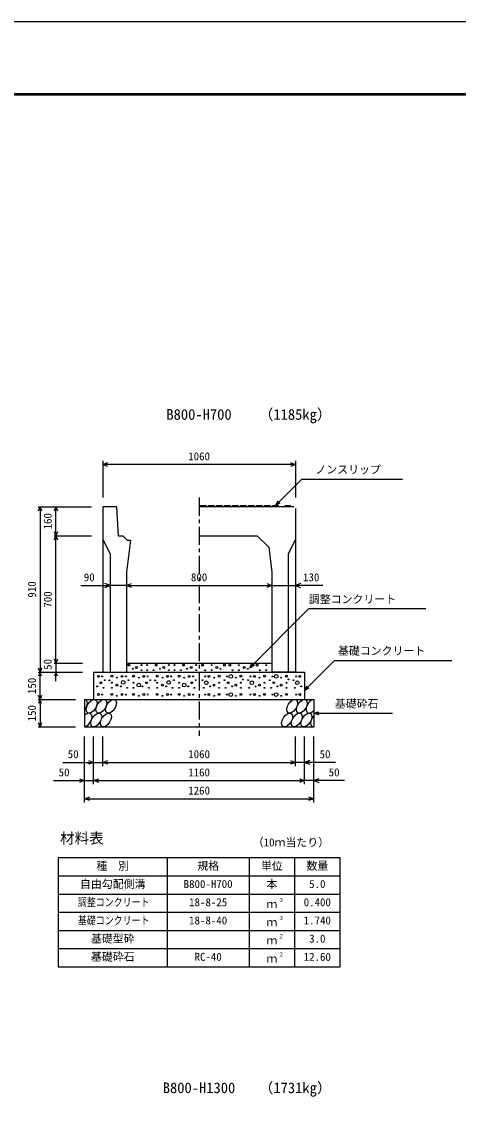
# Model space of a CAD drawing. Units: millimetres, scale not verified. Extents: x -16800 to 16800, y -5940 to 5940.
# Drawn here: x 3825 to 6225, y -48 to 5940 of the extents above; entities that cross this region are included whole.
import ezdxf
from ezdxf.enums import TextEntityAlignment as Align

# ---------------------------------------------------------------- set-up
doc = ezdxf.new("R2010")
doc.units = ezdxf.units.MM
doc.header["$LTSCALE"] = 20
doc.linetypes.add('CHAIN1', pattern=[8, 5, -1, 1, -1])
for name, color, linetype, lineweight in [('0-0_DIM', 7, 'Continuous', 25), ('0-1_Defpoints', 5, 'Continuous', 25), ('0-2_HATCH', 6, 'Continuous', 25), ('0-3_HYO', 3, 'Continuous', 25), ('0-4_HYO2', 4, 'Continuous', 25), ('0-5_OUTLINE', 3, 'Continuous', 25), ('0-6_TXT', 7, 'Continuous', 25), ('0-7_WAKU', 3, 'Continuous', 25)]:
    doc.layers.add(name, color=color, linetype=linetype, lineweight=lineweight)
doc.styles.add('ＭＳ ゴシック', font='')
doc.styles.get('ＭＳ ゴシック').set_extended_font_data('MS Gothic')

msp = doc.modelspace()

# ---------------------------------------------------------------- linework, layer by layer
at = {"layer": '0-0_DIM'}
for p, q in [((4270, 3526.41), (4270, 3324.66)), ((5330, 3506.41), (4270, 3506.41)), ((5330, 3526.41), (5330, 3324.66)), ((5220, 3281.16), (5362.21, 3423.38)), ((5919.1, 3423.38), (5362.21, 3423.38)), ((5220, 3281.16), (5235, 3307.14)), ((5220, 3281.16), (5245.98, 3296.16)), ((3915.8, 3274.66), (4209.13, 3274.66)), ((3925.8, 3274.66), (3925.8, 2364.66)), ((4012.46, 3114.66), (4012.46, 3274.66)), ((4002.46, 3114.66), (4209.13, 3114.66)), ((4012.46, 2414.66), (4012.46, 3114.66)), ((4150.45, 2841.37), (4310, 2841.37)), ((4400, 2841.37), (4310, 2841.37)), ((4400, 2841.37), (5200, 2841.37)), ((5200, 2841.37), (5330, 2841.37)), ((5480.7, 2841.37), (5330, 2841.37)), ((4002.46, 2414.66), (4159.13, 2414.66)), ((4012.46, 2414.66), (4012.46, 2364.66)), ((5078.82, 2389.66), (5093.82, 2415.64)), ((5078.82, 2389.66), (5104.8, 2404.66)), ((5543.65, 2428.32), (5380, 2264.66)), ((5543.65, 2428.32), (6190.53, 2428.32)), ((3915.8, 2364.66), (4159.13, 2364.66)), ((3925.8, 2214.66), (3925.8, 2364.66)), ((4012.46, 2314.66), (4012.46, 2364.66)), ((5380, 2264.66), (5395, 2290.64)), ((5380, 2264.66), (5405.98, 2279.66)), ((3915.8, 2214.66), (4120, 2214.66)), ((3925.8, 2214.66), (3925.8, 2064.66)), ((5430, 2139.66), (5458.98, 2147.43)), ((5430, 2139.66), (5863.31, 2139.66)), ((5430, 2139.66), (5458.98, 2131.9)), ((3915.8, 2064.66), (4120, 2064.66)), ((4170, 1649.15), (4170, 2011.49)), ((4220, 1749.15), (4220, 2011.49)), ((4270, 1849.15), (4270, 2011.49)), ((5330, 1849.15), (5330, 2011.49)), ((5380, 1749.15), (5380, 2011.49)), ((5430, 1649.15), (5430, 2011.49)), ((4050, 1869.15), (4270, 1869.15)), ((4270, 1869.15), (5330, 1869.15)), ((5550, 1869.15), (5330, 1869.15)), ((4000, 1769.15), (4220, 1769.15)), ((4220, 1769.15), (5380, 1769.15)), ((5600, 1769.15), (5380, 1769.15)), ((4170, 1669.15), (5430, 1669.15))]:
    msp.add_line(p, q, dxfattribs=at)
at = {"layer": '0-0_DIM', "linetype": 'CHAIN1'}
msp.add_line((4800, 3324.66), (4800, 2014.66), dxfattribs=at)
at = {"layer": '0-0_DIM'}
for points in [[(4298.23, 3496.14), (4270.04, 3506.41), (4298.23, 3516.67)], [(5301.85, 3516.67), (5330.04, 3506.41), (5301.85, 3496.14)], [(3917.59, 3252.11), (3925.8, 3274.66), (3934.01, 3252.11)], [(4004.26, 3252.11), (4012.46, 3274.66), (4020.67, 3252.11)], [(4020.67, 3137.22), (4012.46, 3114.66), (4004.26, 3137.22)], [(4004.26, 3092.11), (4012.46, 3114.66), (4020.67, 3092.11)], [(4281.81, 2831.11), (4310, 2841.37), (4281.81, 2851.63)], [(4428.19, 2831.11), (4400, 2841.37), (4428.19, 2851.63)], [(5171.81, 2851.63), (5200, 2841.37), (5171.81, 2831.11)], [(5358.19, 2851.63), (5330, 2841.37), (5358.19, 2831.11)], [(5078.82, 2389.66), (5403.29, 2714.13), (6046.84, 2714.13)], [(4020.67, 2437.22), (4012.46, 2414.66), (4004.26, 2437.22)], [(3934.01, 2387.22), (3925.8, 2364.66), (3917.59, 2387.22)], [(3934.01, 2342.11), (3925.8, 2364.66), (3917.59, 2342.11)], [(4020.67, 2342.11), (4012.46, 2364.66), (4004.26, 2342.11)], [(3934.01, 2237.22), (3925.8, 2214.66), (3917.59, 2237.22)], [(3934.01, 2192.11), (3925.8, 2214.66), (3917.59, 2192.11)], [(3934.01, 2087.22), (3925.8, 2064.66), (3917.59, 2087.22)], [(4191.81, 1879.41), (4220, 1869.15), (4191.81, 1858.89)], [(4298.19, 1858.89), (4270, 1869.15), (4298.19, 1879.41)], [(5301.81, 1879.41), (5330, 1869.15), (5301.81, 1858.89)], [(5408.19, 1879.41), (5380, 1869.15), (5408.19, 1858.89)], [(4141.81, 1779.41), (4170, 1769.15), (4141.81, 1758.89)], [(4248.19, 1758.89), (4220, 1769.15), (4248.19, 1779.41)], [(5351.81, 1779.41), (5380, 1769.15), (5351.81, 1758.89)], [(5458.19, 1779.41), (5430, 1769.15), (5458.19, 1758.89)], [(4198.19, 1658.89), (4170, 1669.15), (4198.19, 1679.41)], [(5401.81, 1679.41), (5430, 1669.15), (5401.81, 1658.89)]]:
    msp.add_lwpolyline(points, dxfattribs=at)
at = {"layer": '0-1_Defpoints'}
msp.add_lwpolyline([(0, -5940), (16800, -5940), (16800, 5940), (0, 5940)], close=True, dxfattribs=at)
at = {"layer": '0-2_HATCH'}
for points in [[(4809, 3274.66), (4810, 3281.16), (4838, 3281.16), (4839, 3274.66)], [(4853, 3274.66), (4854, 3281.16), (4882, 3281.16), (4883, 3274.66)], [(4897, 3274.66), (4898, 3281.16), (4926, 3281.16), (4927, 3274.66)], [(4941, 3274.66), (4942, 3281.16), (4970, 3281.16), (4971, 3274.66)], [(4985, 3274.66), (4986, 3281.16), (5014, 3281.16), (5015, 3274.66)], [(5029, 3274.66), (5030, 3281.16), (5058, 3281.16), (5059, 3274.66)], [(5073, 3274.66), (5074, 3281.16), (5102, 3281.16), (5103, 3274.66)], [(5117, 3274.66), (5118, 3281.16), (5146, 3281.16), (5147, 3274.66)], [(5161, 3274.66), (5162, 3281.16), (5190, 3281.16), (5191, 3274.66)], [(5205, 3274.66), (5206, 3281.16), (5234, 3281.16), (5235, 3274.66)], [(5272.5, 3274.66), (5273.5, 3281.16), (5301.5, 3281.16), (5302.5, 3274.66)]]:
    msp.add_lwpolyline(points, dxfattribs=at)
for centre, radius in [((4413.88, 2403.97), 5), ((4455.93, 2390.84), 5), ((4483.97, 2403.97), 2.5), ((4513.97, 2403.97), 2.5), ((4563.88, 2403.97), 5), ((4605.93, 2390.84), 5), ((4633.97, 2403.97), 2.5), ((4663.97, 2403.97), 2.5), ((4713.88, 2403.97), 5), ((4755.93, 2390.84), 5), ((4783.97, 2403.97), 2.5), ((4819.13, 2403.69), 5), ((4869.04, 2403.69), 2.5), ((4897.08, 2390.56), 5), ((4939.13, 2403.69), 5), ((4969.13, 2403.69), 5), ((5019.04, 2403.69), 2.5), ((5047.08, 2390.56), 5), ((5089.13, 2403.69), 5), ((5119.13, 2403.69), 5), ((5169.04, 2403.69), 2.5), ((4246.04, 2341.84), 5), ((4267.07, 2341.84), 2.5), ((4319.97, 2342.72), 5), ((4348.01, 2334.84), 2.5), ((4376.04, 2341.84), 5), ((4397.07, 2341.84), 2.5), ((4434.9, 2383.84), 2.5), ((4439.97, 2342.72), 5), ((4468.01, 2334.84), 2.5), ((4483.97, 2375.96), 2.5), ((4496.04, 2341.84), 5), ((4513.97, 2375.96), 2.5), ((4517.07, 2341.84), 2.5), ((4549.86, 2375.96), 2.5), ((4569.97, 2342.72), 5), ((4584.9, 2383.84), 2.5), ((4598.01, 2334.84), 2.5), ((4626.04, 2341.84), 5), ((4633.97, 2375.96), 2.5), ((4647.07, 2341.84), 2.5), ((4663.97, 2375.96), 2.5), ((4689.97, 2342.72), 5), ((4699.86, 2375.96), 2.5), ((4718.01, 2334.84), 2.5), ((4734.9, 2383.84), 2.5), ((4746.04, 2341.84), 5), ((4767.07, 2341.84), 2.5), ((4783.97, 2375.96), 2.5), ((4832.93, 2341.84), 2.5), ((4833.15, 2375.68), 2.5), ((4853.96, 2341.84), 5), ((4869.04, 2375.68), 2.5), ((4881.99, 2334.84), 2.5), ((4910.03, 2342.72), 5), ((4918.11, 2383.56), 2.5), ((4952.93, 2341.84), 2.5), ((4973.96, 2341.84), 10), ((4983.15, 2375.68), 2.5), ((5001.99, 2334.84), 2.5), ((5019.04, 2375.68), 2.5), ((5030.03, 2342.72), 5), ((5068.11, 2383.56), 2.5), ((5082.93, 2341.84), 2.5), ((5103.96, 2341.84), 5), ((5131.99, 2334.84), 2.5), ((5133.15, 2375.68), 2.5), ((5160.03, 2342.72), 5), ((5169.04, 2375.68), 2.5), ((5202.93, 2341.84), 2.5), ((5223.96, 2341.84), 10), ((5251.99, 2334.84), 2.5), ((5280.03, 2342.72), 5), ((5332.93, 2341.84), 2.5), ((5353.96, 2341.84), 5), ((4239.03, 2286.69), 2.5), ((4260.06, 2306.82), 5), ((4274.08, 2278.81), 2.5), ((4281.09, 2320.83), 2.5), ((4307.55, 2319.92), 2.5), ((4319.97, 2306.82), 2.5), ((4319.97, 2278.81), 2.5), ((4348.01, 2293.69), 5), ((4369.03, 2286.69), 2.5), ((4382.58, 2308.83), 10), ((4404.08, 2278.81), 2.5), ((4411.09, 2320.83), 2.5), ((4439.97, 2306.82), 2.5), ((4439.97, 2278.81), 2.5), ((4468.01, 2293.69), 10), ((4489.03, 2286.69), 2.5), ((4510.06, 2306.82), 5), ((4524.08, 2278.81), 2.5), ((4531.09, 2320.83), 2.5), ((4557.55, 2319.92), 2.5), ((4569.97, 2306.82), 2.5), ((4569.97, 2278.81), 2.5), ((4598.01, 2293.69), 5), ((4619.03, 2286.69), 2.5), ((4632.58, 2308.83), 10), ((4654.08, 2278.81), 2.5), ((4661.09, 2320.83), 2.5), ((4689.97, 2306.82), 2.5), ((4689.97, 2278.81), 2.5), ((4718.01, 2293.69), 10), ((4739.03, 2286.69), 2.5), ((4760.06, 2306.82), 5), ((4774.08, 2278.81), 2.5), ((4781.09, 2320.83), 2.5), ((4818.91, 2320.83), 2.5), ((4825.92, 2278.81), 2.5), ((4839.94, 2306.82), 10), ((4860.97, 2286.69), 2.5), ((4881.99, 2293.69), 5), ((4910.03, 2306.82), 2.5), ((4910.03, 2278.81), 2.5), ((4938.91, 2320.83), 2.5), ((4945.92, 2278.81), 2.5), ((4959.94, 2306.82), 5), ((4980.97, 2286.69), 2.5), ((5001.99, 2293.69), 5), ((5030.03, 2306.82), 2.5), ((5030.03, 2278.81), 2.5), ((5041.37, 2325.15), 2.5), ((5068.91, 2320.83), 2.5), ((5075.92, 2278.81), 2.5), ((5089.94, 2306.82), 10), ((5110.97, 2286.69), 2.5), ((5131.99, 2293.69), 5), ((5160.03, 2306.82), 2.5), ((5160.03, 2278.81), 2.5), ((5188.91, 2320.83), 2.5), ((5195.92, 2278.81), 2.5), ((5209.94, 2306.82), 5), ((5230.97, 2286.69), 2.5), ((5251.99, 2293.69), 5), ((5280.03, 2306.82), 2.5), ((5280.03, 2278.81), 2.5), ((5291.37, 2325.15), 2.5), ((5318.91, 2320.83), 2.5), ((5325.92, 2278.81), 2.5), ((5339.94, 2306.82), 10), ((5360.97, 2286.69), 2.5), ((4246.04, 2241.84), 5), ((4267.07, 2241.84), 2.5), ((4319.97, 2242.72), 5), ((4348.01, 2234.84), 2.5), ((4376.04, 2241.84), 5), ((4397.07, 2241.84), 2.5), ((4439.97, 2242.72), 5), ((4468.01, 2234.84), 2.5), ((4496.04, 2241.84), 5), ((4517.07, 2241.84), 2.5), ((4569.97, 2242.72), 5), ((4598.01, 2234.84), 2.5), ((4626.04, 2241.84), 5), ((4647.07, 2241.84), 2.5), ((4689.97, 2242.72), 5), ((4718.01, 2234.84), 2.5), ((4746.04, 2241.84), 5), ((4767.07, 2241.84), 2.5), ((4832.93, 2241.84), 2.5), ((4853.96, 2241.84), 5), ((4881.99, 2234.84), 2.5), ((4910.03, 2242.72), 5), ((4952.93, 2241.84), 2.5), ((4973.96, 2241.84), 10), ((5001.99, 2234.84), 2.5), ((5030.03, 2242.72), 5), ((5082.93, 2241.84), 2.5), ((5103.96, 2241.84), 5), ((5131.99, 2234.84), 2.5), ((5160.03, 2242.72), 5), ((5202.93, 2241.84), 2.5), ((5223.96, 2241.84), 10), ((5251.99, 2234.84), 2.5), ((5280.03, 2242.72), 5), ((5332.93, 2241.84), 2.5), ((5353.96, 2241.84), 5)]:
    msp.add_circle(centre, radius, dxfattribs=at)
for centre in [(4209.05, 2177.14), (4262.26, 2177.14), (4315.47, 2177.14), (5311.51, 2177.14), (5364.72, 2177.14), (4234.37, 2102.15), (4287.58, 2102.15), (5283.63, 2102.15), (5336.84, 2102.15), (5390.04, 2102.15)]:
    msp.add_ellipse(centre, major_axis=(21.81, 35.31), ratio=0.5792, dxfattribs=at)
for centre, start_param, end_param in [((4155.84, 2177.14), 4.4524467, 6.6076907), ((5417.93, 2177.14), 0.4022642, 4.3746879), ((4181.16, 2102.15), 3.5766262, 7.4835112), ((5443.25, 2102.15), 1.2768793, 3.5000728)]:
    msp.add_ellipse(centre, major_axis=(21.81, 35.31), ratio=0.5792, start_param=start_param, end_param=end_param, dxfattribs=at)
at = {"layer": '0-3_HYO'}
for p, q in [((4625, 1345.2), (4625, 745.2)), ((5075, 1345.2), (5075, 745.2)), ((5325, 1345.2), (5325, 745.2)), ((4025, 1245.2), (5575, 1245.2))]:
    msp.add_line(p, q, dxfattribs=at)
msp.add_lwpolyline([(4025, 745.2), (5575, 745.2), (5575, 1345.2), (4025, 1345.2)], close=True, dxfattribs=at)
at = {"layer": '0-4_HYO2'}
for p, q in [((4025, 1145.2), (5575, 1145.2)), ((4025, 1045.2), (5575, 1045.2)), ((4025, 945.2), (5575, 945.2)), ((4025, 845.2), (5575, 845.2))]:
    msp.add_line(p, q, dxfattribs=at)
at = {"layer": '0-5_OUTLINE'}
for p, q in [((4345, 3274.66), (4270, 3274.66)), ((4270, 3274.66), (4270, 2364.66)), ((4345, 3274.66), (4355, 3114.69)), ((5320, 3274.66), (4800, 3274.66)), ((5330, 3264.66), (5330, 2364.66)), ((4355, 3114.69), (4380, 3114.69)), ((4380, 3114.69), (4405, 3089.69)), ((4800, 3114.66), (5120, 3114.66)), ((5182.86, 3051.81), (5120, 3114.66)), ((4270, 3094.66), (4310, 3014.66)), ((4421.88, 3089.69), (4400, 2914.66)), ((4405, 3089.69), (4421.88, 3089.69)), ((5330, 3094.66), (5290, 3014.66)), ((4310, 3014.66), (4310, 2364.66)), ((5182.86, 3051.81), (5200, 2914.66)), ((5290, 3014.66), (5290, 2364.66)), ((4400, 2914.66), (4400, 2364.66)), ((5200, 2914.66), (5200, 2364.66)), ((4400, 2414.66), (5200, 2414.66)), ((4220, 2364.66), (5380, 2364.66)), ((4220, 2364.66), (4220, 2214.66)), ((4270, 2364.66), (4400, 2364.66)), ((5330, 2364.66), (5200, 2364.66)), ((5380, 2364.66), (5380, 2214.66)), ((4170, 2214.66), (5430, 2214.66)), ((4170, 2214.66), (4170, 2064.66)), ((5430, 2214.66), (5430, 2064.66)), ((4170, 2064.66), (5430, 2064.66))]:
    msp.add_line(p, q, dxfattribs=at)
at = {"layer": '0-7_WAKU', "lineweight": 50}
msp.add_lwpolyline([(400, -5540), (16400, -5540), (16400, 5540), (400, 5540)], close=True, dxfattribs=at)

# ---------------------------------------------------------------- texts
at = {"layer": '0-0_DIM', "style": 'ＭＳ ゴシック'}
for s, p in [('1060', (4740, 3516.41)), ('ノンスリップ', (5439.52, 3443.55)), ('90', (4166.03, 2851.37)), ('800', (4755, 2851.37)), ('130', (5371.58, 2851.37)), ('調整コンクリート', (5403.29, 2730.55)), ('基礎コンクリート', (5563.65, 2447.05)), ('基礎砕石', (5546.32, 2156.83)), ('50', (4077.56, 1879.15)), ('1060', (4740, 1879.15)), ('50', (5462.44, 1879.15)), ('50', (4027.56, 1779.15)), ('1160', (4740, 1779.15)), ('50', (5512.44, 1779.15)), ('1260', (4740, 1679.15))]:
    msp.add_text(s, height=43.99, dxfattribs=at).set_placement(p, align=Align.BOTTOM_LEFT)
for s, p in [('160', (4002.46, 3149.66)), ('910', (3915.8, 2774.66)), ('700', (4002.46, 2719.66)), ('50', (4002.46, 2377.99)), ('150', (3915.8, 2244.66)), ('150', (3915.8, 2094.66))]:
    msp.add_text(s, height=43.99, rotation=90, dxfattribs=at).set_placement(p, align=Align.BOTTOM_LEFT)
at = {"layer": '0-6_TXT', "style": 'ＭＳ ゴシック'}
for s, height, p in [('B800-H700', 58.65, (4620, 3734.66)), ('（1185kg）', 58.65, (5128.37, 3734.66)), ('材料表', 58.65, (4035, 1405.2)), ('（10ｍ当たり）', 43.99, (5095, 1394.2)), ('種\u3000別', 43.99, (4235, 1265.2)), ('規格', 43.99, (4790, 1265.2)), ('単位', 43.99, (5140, 1265.2)), ('数量', 43.99, (5390, 1265.2)), ('自由勾配側溝', 43.99, (4145, 1165.2)), ('B800-H700', 43.99, (4715, 1165.2)), ('本', 43.99, (5170, 1165.2)), ('5.0', 43.99, (5405, 1165.2)), ('18-8-25', 43.99, (4745, 1065.2)), ('ｍ', 43.99, (5170, 1055.2)), ('３', 21.99, (5235.54, 1095.57)), ('0.400', 43.99, (5375, 1065.2)), ('18-8-40', 43.99, (4745, 965.2)), ('３', 21.99, (5235.54, 995.57)), ('1.740', 43.99, (5375, 965.2)), ('ｍ', 43.99, (5170, 955.2)), ('基礎型砕', 43.99, (4205, 865.2)), ('ｍ', 43.99, (5170, 855.2)), ('２', 21.99, (5235.54, 895.57)), ('3.0', 43.99, (5405, 865.2)), ('基礎砕石', 43.99, (4205, 765.2)), ('RC-40', 43.99, (4775, 765.2)), ('ｍ', 43.99, (5170, 755.2)), ('２', 21.99, (5235.54, 795.57)), ('12.60', 43.99, (5375, 765.2)), ('B800-H1300', 58.65, (4600, 33.34)), ('（1731kg）', 58.65, (5128.37, 33.34))]:
    msp.add_text(s, height=height, dxfattribs=at).set_placement(p, align=Align.BOTTOM_LEFT)
at = {"layer": '0-6_TXT', "style": 'ＭＳ ゴシック', "width": 0.8}
for s, p in [('調整コンクリート', (4133, 1065.2)), ('基礎コンクリート', (4133, 965.2))]:
    msp.add_text(s, height=43.99, dxfattribs=at).set_placement(p, align=Align.BOTTOM_LEFT)

doc.saveas('drawing.dxf')
